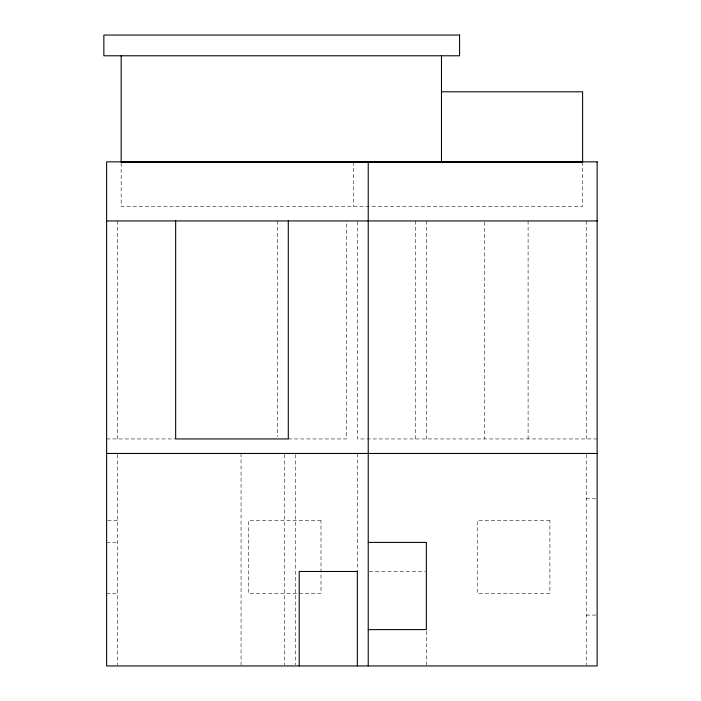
<?xml version="1.0" encoding="UTF-8"?>
<svg xmlns="http://www.w3.org/2000/svg" width="701" height="701" viewBox="0 0 701 701"><rect width="100%" height="100%" fill="white"/><g stroke="black" fill="none" stroke-linecap="round" stroke-linejoin="round"><path stroke-width="0.53" stroke-dasharray="3.5 2.63" d="M106.631 438.94L175.662 438.94M288.295 438.94L346.434 438.94L346.434 220.938M597.138 438.94L357.335 438.94L357.335 220.938M586.238 498.814L597.138 498.814M107.717 520.615L117.531 520.615M106.631 542.416L117.531 542.416M369.304 571.481L425.288 571.481M106.631 593.283L117.531 593.283M586.238 615.084L597.138 615.084M586.238 220.938L586.238 438.94M586.238 454.563L586.238 664.855M582.601 162.141L582.601 206.401L121.159 206.401L121.159 162.141M528.098 220.938L528.098 438.94M484.496 222.024L484.496 438.94M426.366 220.938L426.366 438.94M426.366 631.207L426.366 664.863M415.465 220.938L415.465 438.94M357.335 453.468L357.335 569.571M353.698 162.141L353.698 206.401M295.559 454.563L295.559 664.855M284.667 454.563L284.667 664.855M277.394 220.938L277.394 436.758M241.065 453.468L241.065 664.855M117.531 220.938L117.531 438.94M117.531 454.563L117.531 664.855M320.997 520.615L248.329 520.615L248.329 593.283L320.997 593.283L320.997 520.615M549.899 520.615L477.232 520.615L477.232 593.283L549.899 593.283L549.899 520.615"/><path stroke-width="1.05" d="M441.481 91.805L582.601 91.805L582.601 162.141L121.159 162.141L121.159 55.782M106.631 220.938L597.138 220.938M106.631 453.468L597.138 453.468M368.227 542.416L426.366 542.416L426.366 629.612L368.227 629.612M357.335 571.481L299.196 571.481L299.196 665.95M441.481 55.782L441.481 162.141M368.227 161.852L368.227 665.95M357.335 570.667L357.335 665.95M288.295 220.938L288.295 438.94L175.662 438.94L175.662 220.938M459.576 35.05L103.862 35.05L103.862 55.782L459.576 55.782L459.576 35.05M597.138 161.852L106.631 161.852L106.631 665.95L597.138 665.95L597.138 161.852"/></g></svg>
